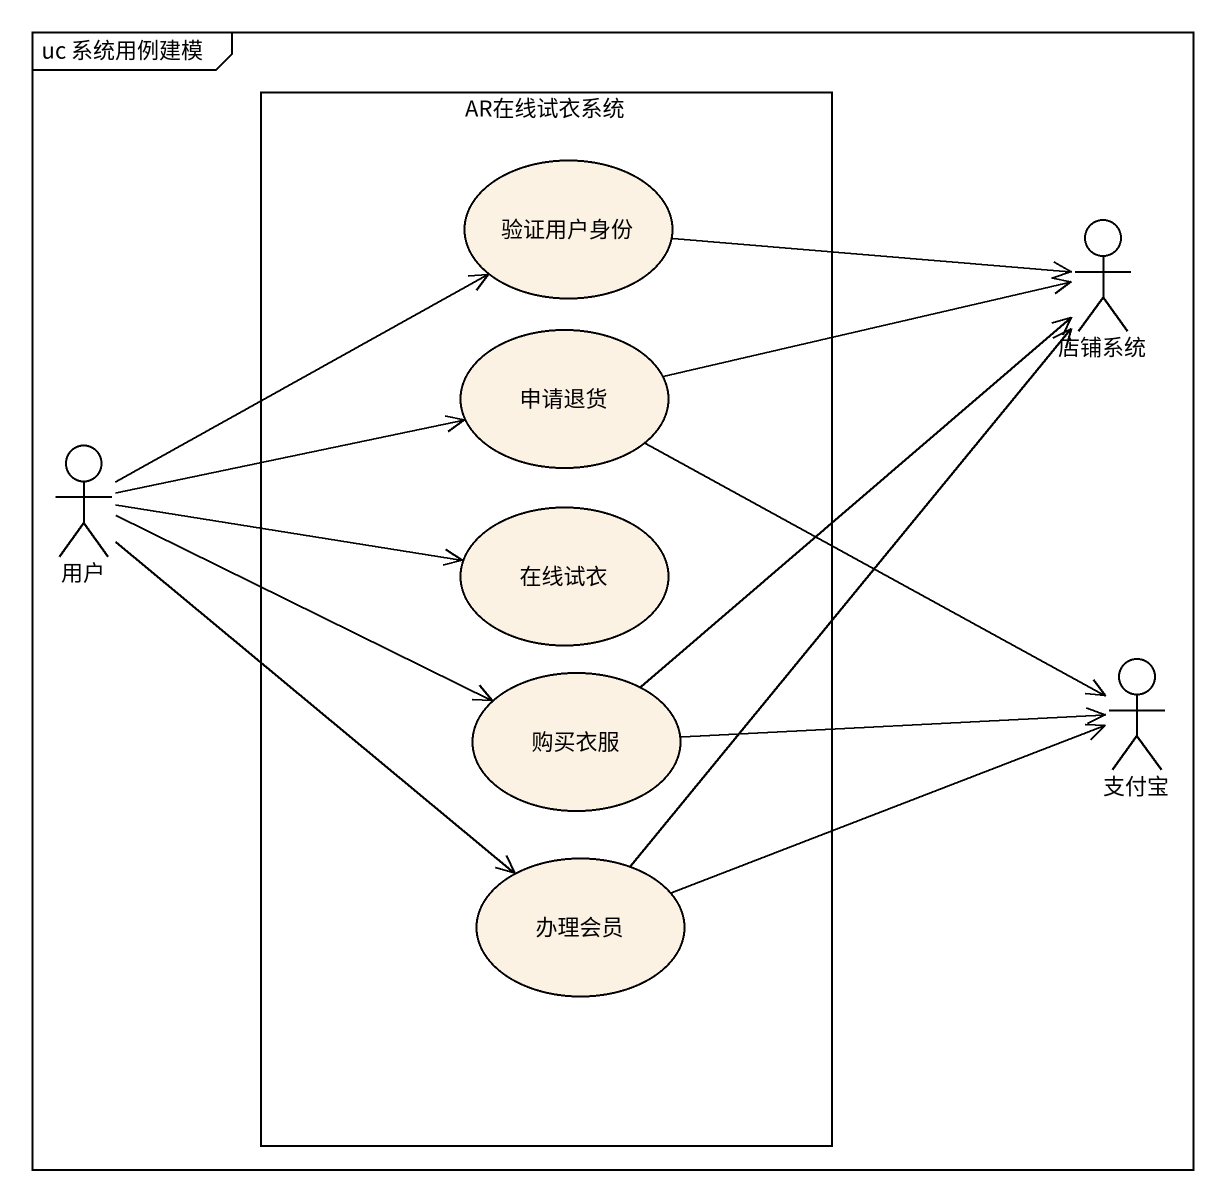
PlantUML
@startuml
mainframe uc 系统用例建模
rectangle AR在线试衣系统 {
  usecase 验证用户身份
  usecase 申请退货
  usecase 在线试衣
  usecase 购买衣服
  usecase 办理会员
}
actor 店铺系统
actor 用户
actor 支付宝
验证用户身份 -right-> 店铺系统
申请退货 -right-> 店铺系统
申请退货 --> 支付宝
用户 -up-> 验证用户身份
用户 -right-> 申请退货
用户 -right-> 在线试衣
用户 -right-> 购买衣服
用户 --> 办理会员
购买衣服 -up-> 店铺系统
购买衣服 -right-> 支付宝
办理会员 -up-> 店铺系统
办理会员 -right-> 支付宝
@enduml
